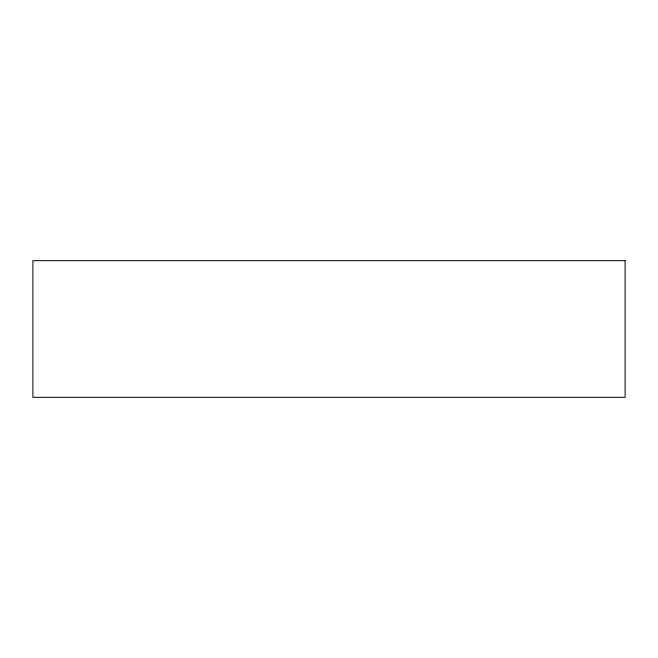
<?xml version="1.0" encoding="UTF-8"?>
<svg xmlns="http://www.w3.org/2000/svg" width="658" height="658" viewBox="0 0 658 658"><rect width="100%" height="100%" fill="white"/><g stroke="black" fill="none" stroke-linecap="round" stroke-linejoin="round"><path stroke-width="0.99" d="M625.1 260.667L32.9 260.667L32.9 397.333L625.1 397.333L625.1 260.667"/></g></svg>
